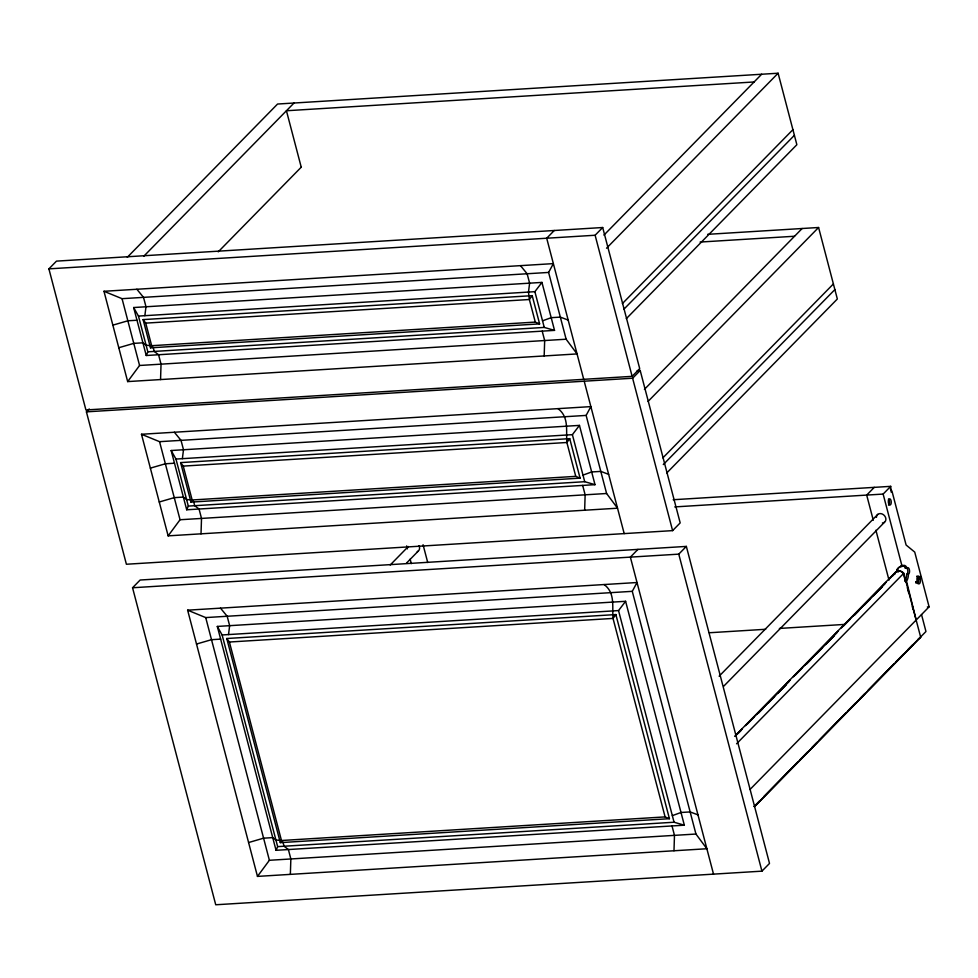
<?xml version="1.0" encoding="UTF-8"?>
<svg xmlns="http://www.w3.org/2000/svg" width="978" height="978" viewBox="0 0 978 978"><rect width="100%" height="100%" fill="white"/><g stroke="black" fill="none" stroke-linecap="round" stroke-linejoin="round"><path stroke-width="1.47" d="M160.551 379.562L161.04 364.158L158.57 354.745L154.231 351.42L153.24 347.667L151.663 345.699L145.734 323.119L143.106 319.61L532.203 295.662L539.611 323.889L150.502 347.826L143.106 319.61M201.016 533.841L201.517 518.426L199.047 509.025L194.708 505.699L193.717 501.934L192.14 499.978L183.253 466.103L180.612 462.594L569.722 438.645L580.088 478.156L190.979 502.105L180.612 462.594M290.356 874.369L290.857 858.965L288.388 849.552L284.048 846.227L283.058 842.474L281.468 840.505L229.402 642.02L226.762 638.512L615.871 614.563L669.429 818.696L280.319 842.633L226.762 638.512M544.171 355.955L544.673 340.552L542.203 331.139M584.648 510.235L585.137 494.819L582.668 485.418M673.989 850.762L674.478 835.359L672.008 825.945M144.854 315.674L145.991 306.774L143.522 297.361L136.859 289.256M182.36 458.67L183.497 449.758L181.028 440.357L174.365 432.239M228.51 634.575L229.647 625.675L227.177 616.262L220.515 608.157M894.931 573.927L895.225 573.181M146.248 355.503L147.837 351.823L138.46 316.077L133.656 307.532L541.946 282.41L554.526 330.381L146.248 355.503L133.656 307.532M186.712 509.782L188.314 506.091L175.967 459.061L171.162 450.516L579.453 425.393L595.003 484.66L186.712 509.782L171.162 450.516M276.053 850.31L277.654 846.63L222.116 634.966L217.312 626.433L625.602 601.299L684.343 825.188L276.053 850.31L217.312 626.433M548.609 272.434L553.365 263.62L103.974 291.285L127.666 381.591L577.057 353.926L566.128 339.219L548.609 272.434L122.054 298.681L103.974 291.285M586.128 415.418L590.871 406.616L141.48 434.269L168.143 535.858L617.534 508.205L606.604 493.499L586.128 415.418L159.561 441.677L141.48 434.269M632.277 591.335L637.02 582.521L187.629 610.174L257.471 876.398L706.862 848.745L695.945 834.038L632.277 591.335L205.71 617.583L187.629 610.174M150.502 347.826L151.663 345.699L535.284 322.092L539.611 323.889M190.979 502.105L192.14 499.978L575.761 476.359L580.088 478.156M280.319 842.633L281.468 840.505L665.101 816.899L669.429 818.696M905.383 568.206L905.494 568.059A3.289 1.54 86.5 0 1 907.706 570.076A3.289 1.54 86.5 0 1 906.692 574.282L906.655 574.428A8.215 3.851 86.5 0 1 904.748 581.115L906.472 581.005A8.215 3.851 86.5 0 0 908.391 574.318L908.415 574.172A3.289 1.54 86.5 0 0 909.442 569.978A3.289 1.54 86.5 0 0 907.229 567.949L905.383 568.206L904.699 566.959A8.215 3.851 86.5 0 0 900.824 566.176L902.56 566.079A8.215 3.851 86.5 0 1 906.423 566.861L907.119 568.108M532.203 295.662L529.367 299.512L145.734 323.119M569.722 438.645L566.873 442.496L183.253 466.103M615.871 614.563L613.023 618.414L229.402 642.02M127.666 381.591L139.573 365.479L566.128 339.219M168.143 535.858L180.05 519.746L606.604 493.499M257.471 876.398L269.39 860.285L695.945 834.038M138.46 316.077L534.88 291.676L541.946 282.41M175.967 459.061L572.387 434.66L579.453 425.393M222.116 634.966L618.536 610.578L625.602 601.299M48.9 268.864L56.48 261.126L602.692 227.519L639.71 368.62L632.13 376.347L85.917 409.965L48.9 268.864L595.113 235.246L602.692 227.519M127.299 257.287L277.569 104.035L778.109 73.228L796.862 144.72L626.323 318.657M143.742 256.273L294.011 103.02M218.228 251.847L301.358 167.067M637.179 370.686L640.199 370.503L680.187 522.9L672.607 530.626L126.394 564.245L86.406 411.848L89.255 408.951M132.556 587.754L140.135 580.027L686.348 546.409L769.515 863.427L761.935 871.154L215.735 904.772L132.556 587.754L678.769 554.147L686.348 546.409M554.281 230.49L546.702 238.229L583.719 379.33M603.939 235.099L761.666 74.242M606.531 248.216L778.109 73.228M622.399 303.571L792.913 129.671M623.891 309.219L794.393 135.319M390.21 564.991L408.315 546.519M406.506 563.083L418.217 551.127M86.406 411.848L632.619 378.229L640.199 370.503M644.416 389.378L802.143 228.51M648.072 401.408L818.586 227.495L837.339 298.999L666.8 472.924M662.876 457.851L833.39 283.938M663.292 464.574L834.87 289.586M637.937 549.391L630.358 557.118L713.524 874.136M874.271 487.362L866.691 495.088L873.293 520.247M674.747 506.91L883.134 494.073L890.713 486.347L891.154 492.093M719.123 676.201L877.816 514.355M723.696 686.238L884.515 522.228M734.625 736.312L895.445 572.289M735.921 735.432L742.314 728.916M745.505 725.652L790.236 680.04M793.427 676.776L838.158 631.152M841.361 627.9L886.092 582.277M889.283 579.013L895.677 572.497A5.648 4.597 44.4 0 1 896.251 571.934M738.084 733.488L741.287 730.236M747.669 723.72L754.062 717.192M757.253 713.94L789.209 681.348M795.603 674.832L801.984 668.316M805.187 665.064L837.131 632.473M843.525 625.957L849.919 619.441M853.109 616.177L885.066 583.597M892.511 575.993L894.65 573.817A5.966 4.853 44.4 0 1 898.501 570.81A5.966 4.853 44.4 0 1 903.782 573.255L920.689 637.216L754.539 806.667M896.814 570.529A8.215 6.687 44.4 0 1 902.107 566.409L900.726 566.348A8.215 6.687 44.4 0 0 896.985 571.947M758.61 712.962L762.864 708.61M768.195 703.182L774.576 696.666M777.779 693.402L786.3 684.722M806.532 664.074L810.799 659.734M816.117 654.306L822.51 647.791M825.701 644.526L834.222 635.834M854.454 615.199L858.721 610.859M864.039 605.419L870.432 598.903M873.623 595.651L882.144 586.959M736.568 743.793L903.77 573.255M917.865 583.658A3.289 1.54 86.5 0 0 918.415 579.306L921.166 576.604L914.736 552.105L906.105 545.015L891.997 491.225L890.335 488.988M750.028 789.466L929.1 606.837L921.496 577.839L920.151 579.208A3.289 1.54 86.5 0 1 919.589 583.56A3.289 1.54 86.5 0 1 917.474 581.934L916.141 583.291L915.824 582.057L917.156 580.7A3.289 1.54 86.5 0 1 917.706 576.348A3.289 1.54 86.5 0 1 919.821 577.974M754.197 806.398L759.515 800.97M763.781 796.618L797.865 761.862M799.992 759.698L807.449 752.094M811.703 747.742L817.033 742.314M819.161 740.138L845.787 712.986M847.914 710.81L855.371 703.206M859.625 698.867L864.955 693.439M868.146 690.175L893.709 664.111M895.836 661.935L903.293 654.331M907.56 649.991L912.877 644.551M918.208 639.123L920.689 637.216M754.27 806.679L925.958 631.507L921.52 614.563M542.521 320.833L551.201 317.679L560.333 317.116L568.169 320.063M582.998 475.112L591.678 471.958L600.81 471.396L608.646 474.342M672.338 815.64L681.006 812.486L690.138 811.923L697.986 814.87M112.861 325.148L127.849 320.796L136.993 320.234M118.778 347.728L133.778 343.376L142.91 342.813L146.113 345.234L151.663 345.699M150.367 468.132L165.368 463.78L174.5 463.217M159.255 501.995L174.255 497.643L183.387 497.081L186.59 499.514L192.14 499.978M196.517 644.037L211.517 639.685L220.649 639.123M248.595 842.535L263.583 838.183L272.715 837.62L275.918 840.041L281.468 840.505M906.643 574.282L908.379 574.172M754.087 81.969L286.432 110.746L301.236 167.189M707.693 234.329L818.586 227.495M700.114 242.055L794.564 236.248M147.837 351.823L544.257 327.422L554.526 330.381M188.314 506.091L584.722 481.702L595.003 484.66M673.182 499.734L890.713 486.347M919.442 576.714L921.166 576.604M921.496 577.839L918.097 578.084A3.289 1.54 86.5 0 0 916.753 576.176M918.415 579.306L920.151 579.208M915.75 582.032L917.474 581.934M927.364 606.947L929.1 606.837M709.307 632.754L765.676 629.282M779.393 628.438L844.894 624.404M277.654 846.63L674.062 822.229L684.343 825.188M520.479 265.649L527.142 273.754L529.611 283.168L528.487 292.067L529.367 299.512L535.284 322.092M557.998 408.633C569.282 417.056 565.895 430.699 566.873 442.496L575.761 476.359M604.147 584.551C615.431 592.974 612.045 606.604 613.023 618.414L665.101 816.899M905.824 582.032L902.877 572.705A5.648 4.597 44.4 0 0 896.936 571.507M907.352 587.815L908.88 593.597M912.315 606.604L913.073 609.49M906.472 581.005L916.178 620.028M883.134 494.073L902.107 566.409M897.425 568.903L898.244 572.032M875.909 530.235L889.002 580.137M595.113 235.246L632.13 376.347M632.619 378.229L672.607 530.626M678.769 554.147L761.935 871.154M584.208 381.212L624.196 533.609M534.88 291.676L544.257 327.422M572.387 434.66L584.722 481.702M618.536 610.578L674.062 822.229M423.058 544.722L427.728 562.509M406.665 545.895L407.447 548.854M410.149 559.184L411.31 563.609M122.054 298.681L139.573 365.479M159.561 441.677L180.05 519.746M205.71 617.583L269.39 860.285M876.435 517.35A5.171 4.218 44.4 0 1 880.75 513.609A5.171 4.218 44.4 0 1 885.823 518.426A5.171 4.218 44.4 0 1 882.4 522.998M888.427 499.135A3.105 1.455 86.5 0 1 889.528 502.337A3.105 1.455 86.5 0 1 888.452 505.1M418.951 545.712A5.171 4.218 44.4 0 1 417.239 551.665M888.513 500.137A3.105 1.455 86.5 0 0 889.797 505.027A3.105 1.455 86.5 0 0 891.056 500.65A3.105 1.455 86.5 0 0 888.513 500.137"/></g></svg>
